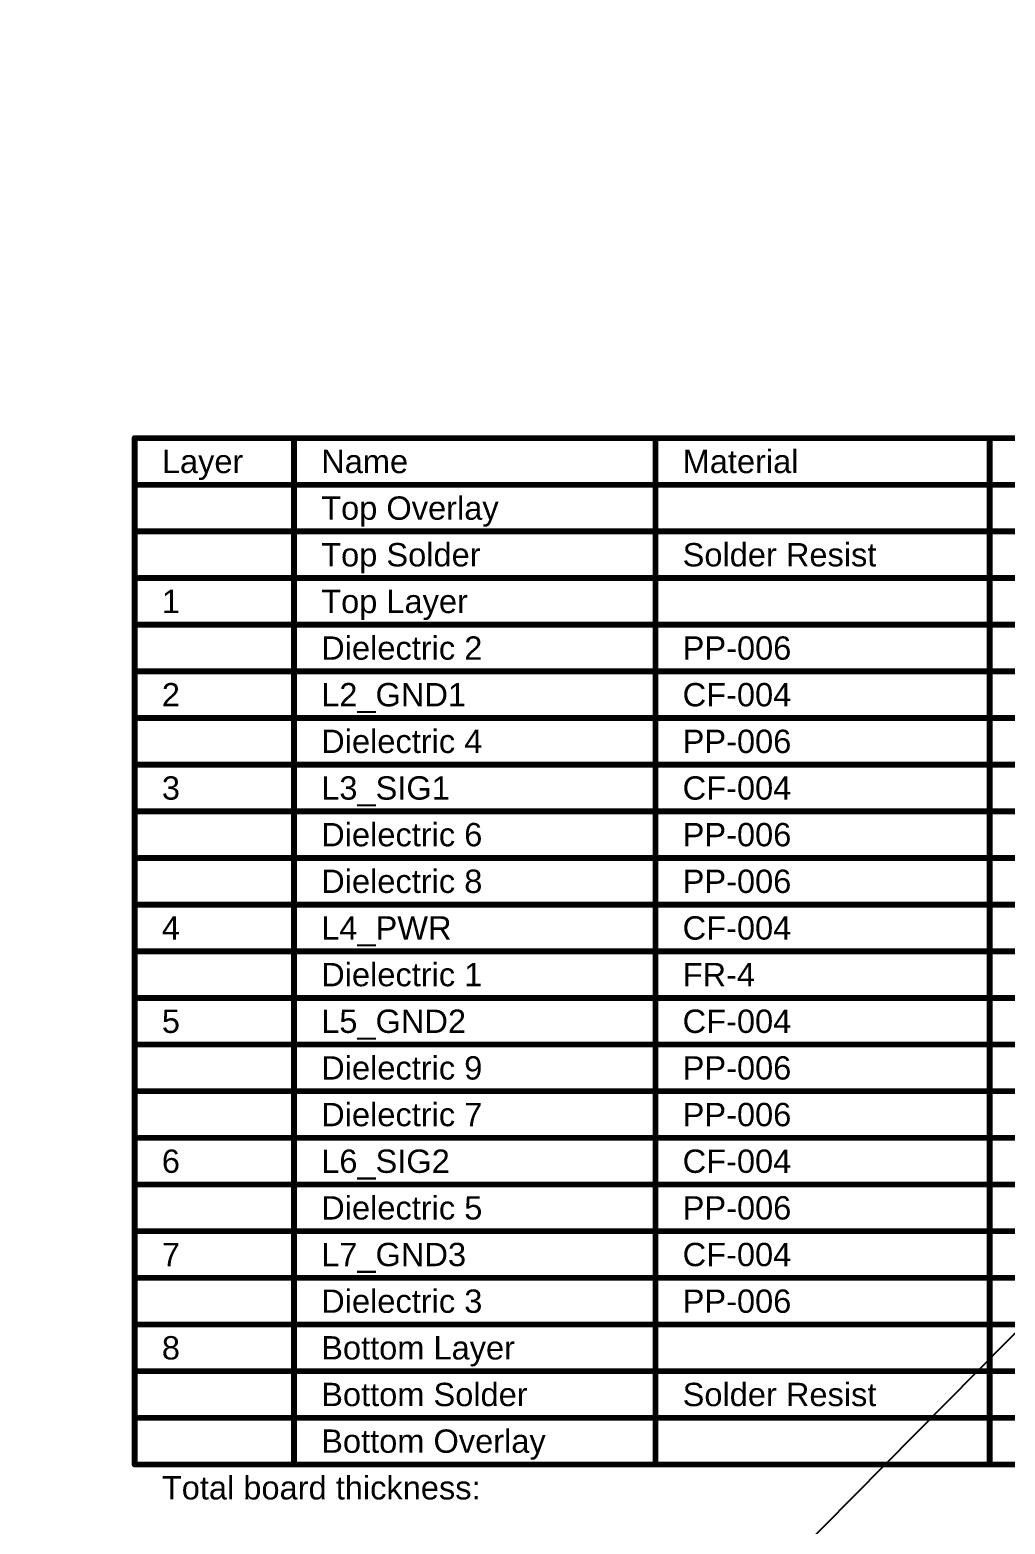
# Model space of a CAD drawing. Header units: inches. Extents: x 0 to 208, y 0 to 213.
# Drawn here: x 0.251 to 2.76, y 5.637 to 9.48 of the extents above; entities that cross this region are included whole.
import ezdxf

# ---------------------------------------------------------------- set-up
doc = ezdxf.new("R2010")
doc.units = ezdxf.units.IN
doc.header["$MEASUREMENT"] = 0
doc.layers.add('Bottom Solder', color=6, linetype='Continuous')
doc.layers.add('Dimensions', color=6, linetype='Continuous')
doc.styles.add('Arial', font='', dxfattribs={"height": 0.2})
doc.styles.get('Arial').set_extended_font_data('Arial')

# ---------------------------------------------------------------- blocks, each defined once
blk = doc.blocks.new('P____PAK_SO_8_B_114')
at = {"layer": 'Bottom Solder'}
blk.add_line((-0.0166, 0.0862), (-209.7035, 207.3644), dxfattribs=at)

msp = doc.modelspace()

# ---------------------------------------------------------------- linework, layer by layer
at = {"layer": 'Dimensions'}
for points in [[(0.5206, 8.43, 0.015, 0.015, 0), (5.0594, 8.43, 0.015, 0.015, 0)], [(0.5206, 5.79, 0.015, 0.015, 0), (0.5206, 8.43, 0.015, 0.015, 0)], [(0.9305, 5.79, 0.015, 0.015, 0), (0.9305, 8.43, 0.015, 0.015, 0)], [(1.8602, 5.79, 0.015, 0.015, 0), (1.8602, 8.43, 0.015, 0.015, 0)], [(2.72, 5.79, 0.015, 0.015, 0), (2.72, 8.43, 0.015, 0.015, 0)], [(0.5206, 8.31, 0.015, 0.015, 0), (5.0594, 8.31, 0.015, 0.015, 0)], [(0.5206, 8.19, 0.015, 0.015, 0), (0.9305, 8.19, 0.015, 0.015, 0)], [(0.9305, 8.19, 0.015, 0.015, 0), (1.8602, 8.19, 0.015, 0.015, 0)], [(1.8602, 8.19, 0.015, 0.015, 0), (2.72, 8.19, 0.015, 0.015, 0)], [(2.72, 8.19, 0.015, 0.015, 0), (3.3698, 8.19, 0.015, 0.015, 0)], [(0.5206, 8.07, 0.015, 0.015, 0), (0.9305, 8.07, 0.015, 0.015, 0)], [(0.9305, 8.07, 0.015, 0.015, 0), (1.8602, 8.07, 0.015, 0.015, 0)], [(1.8602, 8.07, 0.015, 0.015, 0), (2.72, 8.07, 0.015, 0.015, 0)], [(2.72, 8.07, 0.015, 0.015, 0), (3.3698, 8.07, 0.015, 0.015, 0)], [(0.5206, 7.95, 0.015, 0.015, 0), (0.9305, 7.95, 0.015, 0.015, 0)], [(0.9305, 7.95, 0.015, 0.015, 0), (1.8602, 7.95, 0.015, 0.015, 0)], [(1.8602, 7.95, 0.015, 0.015, 0), (2.72, 7.95, 0.015, 0.015, 0)], [(2.72, 7.95, 0.015, 0.015, 0), (3.3698, 7.95, 0.015, 0.015, 0)], [(0.5206, 7.83, 0.015, 0.015, 0), (0.9305, 7.83, 0.015, 0.015, 0)], [(0.9305, 7.83, 0.015, 0.015, 0), (1.8602, 7.83, 0.015, 0.015, 0)], [(1.8602, 7.83, 0.015, 0.015, 0), (2.72, 7.83, 0.015, 0.015, 0)], [(2.72, 7.83, 0.015, 0.015, 0), (3.3698, 7.83, 0.015, 0.015, 0)], [(0.5206, 7.71, 0.015, 0.015, 0), (0.9305, 7.71, 0.015, 0.015, 0)], [(0.9305, 7.71, 0.015, 0.015, 0), (1.8602, 7.71, 0.015, 0.015, 0)], [(1.8602, 7.71, 0.015, 0.015, 0), (2.72, 7.71, 0.015, 0.015, 0)], [(2.72, 7.71, 0.015, 0.015, 0), (3.3698, 7.71, 0.015, 0.015, 0)], [(0.5206, 7.59, 0.015, 0.015, 0), (0.9305, 7.59, 0.015, 0.015, 0)], [(0.9305, 7.59, 0.015, 0.015, 0), (1.8602, 7.59, 0.015, 0.015, 0)], [(1.8602, 7.59, 0.015, 0.015, 0), (2.72, 7.59, 0.015, 0.015, 0)], [(2.72, 7.59, 0.015, 0.015, 0), (3.3698, 7.59, 0.015, 0.015, 0)], [(0.5206, 7.47, 0.015, 0.015, 0), (0.9305, 7.47, 0.015, 0.015, 0)], [(0.9305, 7.47, 0.015, 0.015, 0), (1.8602, 7.47, 0.015, 0.015, 0)], [(1.8602, 7.47, 0.015, 0.015, 0), (2.72, 7.47, 0.015, 0.015, 0)], [(2.72, 7.47, 0.015, 0.015, 0), (3.3698, 7.47, 0.015, 0.015, 0)], [(0.5206, 7.35, 0.015, 0.015, 0), (0.9305, 7.35, 0.015, 0.015, 0)], [(0.9305, 7.35, 0.015, 0.015, 0), (1.8602, 7.35, 0.015, 0.015, 0)], [(1.8602, 7.35, 0.015, 0.015, 0), (2.72, 7.35, 0.015, 0.015, 0)], [(2.72, 7.35, 0.015, 0.015, 0), (3.3698, 7.35, 0.015, 0.015, 0)], [(0.5206, 7.23, 0.015, 0.015, 0), (0.9305, 7.23, 0.015, 0.015, 0)], [(0.9305, 7.23, 0.015, 0.015, 0), (1.8602, 7.23, 0.015, 0.015, 0)], [(1.8602, 7.23, 0.015, 0.015, 0), (2.72, 7.23, 0.015, 0.015, 0)], [(2.72, 7.23, 0.015, 0.015, 0), (3.3698, 7.23, 0.015, 0.015, 0)], [(0.5206, 7.11, 0.015, 0.015, 0), (0.9305, 7.11, 0.015, 0.015, 0)], [(0.9305, 7.11, 0.015, 0.015, 0), (1.8602, 7.11, 0.015, 0.015, 0)], [(1.8602, 7.11, 0.015, 0.015, 0), (2.72, 7.11, 0.015, 0.015, 0)], [(2.72, 7.11, 0.015, 0.015, 0), (3.3698, 7.11, 0.015, 0.015, 0)], [(0.5206, 6.99, 0.015, 0.015, 0), (0.9305, 6.99, 0.015, 0.015, 0)], [(0.9305, 6.99, 0.015, 0.015, 0), (1.8602, 6.99, 0.015, 0.015, 0)], [(1.8602, 6.99, 0.015, 0.015, 0), (2.72, 6.99, 0.015, 0.015, 0)], [(2.72, 6.99, 0.015, 0.015, 0), (3.3698, 6.99, 0.015, 0.015, 0)], [(0.5206, 6.87, 0.015, 0.015, 0), (0.9305, 6.87, 0.015, 0.015, 0)], [(0.9305, 6.87, 0.015, 0.015, 0), (1.8602, 6.87, 0.015, 0.015, 0)], [(1.8602, 6.87, 0.015, 0.015, 0), (2.72, 6.87, 0.015, 0.015, 0)], [(2.72, 6.87, 0.015, 0.015, 0), (3.3698, 6.87, 0.015, 0.015, 0)], [(0.5206, 6.75, 0.015, 0.015, 0), (0.9305, 6.75, 0.015, 0.015, 0)], [(0.9305, 6.75, 0.015, 0.015, 0), (1.8602, 6.75, 0.015, 0.015, 0)], [(1.8602, 6.75, 0.015, 0.015, 0), (2.72, 6.75, 0.015, 0.015, 0)], [(2.72, 6.75, 0.015, 0.015, 0), (3.3698, 6.75, 0.015, 0.015, 0)], [(0.5206, 6.63, 0.015, 0.015, 0), (0.9305, 6.63, 0.015, 0.015, 0)], [(0.9305, 6.63, 0.015, 0.015, 0), (1.8602, 6.63, 0.015, 0.015, 0)], [(1.8602, 6.63, 0.015, 0.015, 0), (2.72, 6.63, 0.015, 0.015, 0)], [(2.72, 6.63, 0.015, 0.015, 0), (3.3698, 6.63, 0.015, 0.015, 0)], [(0.5206, 6.51, 0.015, 0.015, 0), (0.9305, 6.51, 0.015, 0.015, 0)], [(0.9305, 6.51, 0.015, 0.015, 0), (1.8602, 6.51, 0.015, 0.015, 0)], [(1.8602, 6.51, 0.015, 0.015, 0), (2.72, 6.51, 0.015, 0.015, 0)], [(2.72, 6.51, 0.015, 0.015, 0), (3.3698, 6.51, 0.015, 0.015, 0)], [(0.5206, 6.39, 0.015, 0.015, 0), (0.9305, 6.39, 0.015, 0.015, 0)], [(0.9305, 6.39, 0.015, 0.015, 0), (1.8602, 6.39, 0.015, 0.015, 0)], [(1.8602, 6.39, 0.015, 0.015, 0), (2.72, 6.39, 0.015, 0.015, 0)], [(2.72, 6.39, 0.015, 0.015, 0), (3.3698, 6.39, 0.015, 0.015, 0)], [(0.5206, 6.27, 0.015, 0.015, 0), (0.9305, 6.27, 0.015, 0.015, 0)], [(0.9305, 6.27, 0.015, 0.015, 0), (1.8602, 6.27, 0.015, 0.015, 0)], [(1.8602, 6.27, 0.015, 0.015, 0), (2.72, 6.27, 0.015, 0.015, 0)], [(2.72, 6.27, 0.015, 0.015, 0), (3.3698, 6.27, 0.015, 0.015, 0)], [(0.5206, 6.15, 0.015, 0.015, 0), (0.9305, 6.15, 0.015, 0.015, 0)], [(0.9305, 6.15, 0.015, 0.015, 0), (1.8602, 6.15, 0.015, 0.015, 0)], [(1.8602, 6.15, 0.015, 0.015, 0), (2.72, 6.15, 0.015, 0.015, 0)], [(2.72, 6.15, 0.015, 0.015, 0), (3.3698, 6.15, 0.015, 0.015, 0)], [(0.5206, 6.03, 0.015, 0.015, 0), (0.9305, 6.03, 0.015, 0.015, 0)], [(0.9305, 6.03, 0.015, 0.015, 0), (1.8602, 6.03, 0.015, 0.015, 0)], [(1.8602, 6.03, 0.015, 0.015, 0), (2.72, 6.03, 0.015, 0.015, 0)], [(2.72, 6.03, 0.015, 0.015, 0), (3.3698, 6.03, 0.015, 0.015, 0)], [(0.5206, 5.91, 0.015, 0.015, 0), (0.9305, 5.91, 0.015, 0.015, 0)], [(0.9305, 5.91, 0.015, 0.015, 0), (1.8602, 5.91, 0.015, 0.015, 0)], [(1.8602, 5.91, 0.015, 0.015, 0), (2.72, 5.91, 0.015, 0.015, 0)], [(2.72, 5.91, 0.015, 0.015, 0), (3.3698, 5.91, 0.015, 0.015, 0)], [(0.5206, 5.79, 0.015, 0.015, 0), (0.9305, 5.79, 0.015, 0.015, 0)], [(0.9305, 5.79, 0.015, 0.015, 0), (1.8602, 5.79, 0.015, 0.015, 0)], [(1.8602, 5.79, 0.015, 0.015, 0), (2.72, 5.79, 0.015, 0.015, 0)], [(2.72, 5.79, 0.015, 0.015, 0), (3.3698, 5.79, 0.015, 0.015, 0)]]:
    msp.add_lwpolyline(points, format="xyseb", dxfattribs=at)
for points in [[(0.5168, 8.43, 0.0075, 0.0075, 1), (0.5243, 8.43, 0.0075, 0.0075, 1)], [(0.5168, 8.43, 0.0075, 0.0075, 1), (0.5243, 8.43, 0.0075, 0.0075, 1)], [(0.9267, 8.43, 0.0075, 0.0075, 1), (0.9342, 8.43, 0.0075, 0.0075, 1)], [(1.8565, 8.43, 0.0075, 0.0075, 1), (1.864, 8.43, 0.0075, 0.0075, 1)], [(2.7163, 8.43, 0.0075, 0.0075, 1), (2.7237, 8.43, 0.0075, 0.0075, 1)], [(0.5168, 8.31, 0.0075, 0.0075, 1), (0.5243, 8.31, 0.0075, 0.0075, 1)], [(0.5168, 8.19, 0.0075, 0.0075, 1), (0.5243, 8.19, 0.0075, 0.0075, 1)], [(0.9267, 8.19, 0.0075, 0.0075, 1), (0.9342, 8.19, 0.0075, 0.0075, 1)], [(0.9267, 8.19, 0.0075, 0.0075, 1), (0.9342, 8.19, 0.0075, 0.0075, 1)], [(1.8565, 8.19, 0.0075, 0.0075, 1), (1.864, 8.19, 0.0075, 0.0075, 1)], [(1.8565, 8.19, 0.0075, 0.0075, 1), (1.864, 8.19, 0.0075, 0.0075, 1)], [(2.7163, 8.19, 0.0075, 0.0075, 1), (2.7237, 8.19, 0.0075, 0.0075, 1)], [(2.7163, 8.19, 0.0075, 0.0075, 1), (2.7237, 8.19, 0.0075, 0.0075, 1)], [(0.5168, 8.07, 0.0075, 0.0075, 1), (0.5243, 8.07, 0.0075, 0.0075, 1)], [(0.9267, 8.07, 0.0075, 0.0075, 1), (0.9342, 8.07, 0.0075, 0.0075, 1)], [(0.9267, 8.07, 0.0075, 0.0075, 1), (0.9342, 8.07, 0.0075, 0.0075, 1)], [(1.8565, 8.07, 0.0075, 0.0075, 1), (1.864, 8.07, 0.0075, 0.0075, 1)], [(1.8565, 8.07, 0.0075, 0.0075, 1), (1.864, 8.07, 0.0075, 0.0075, 1)], [(2.7163, 8.07, 0.0075, 0.0075, 1), (2.7237, 8.07, 0.0075, 0.0075, 1)], [(2.7163, 8.07, 0.0075, 0.0075, 1), (2.7237, 8.07, 0.0075, 0.0075, 1)], [(0.5168, 7.95, 0.0075, 0.0075, 1), (0.5243, 7.95, 0.0075, 0.0075, 1)], [(0.9267, 7.95, 0.0075, 0.0075, 1), (0.9342, 7.95, 0.0075, 0.0075, 1)], [(0.9267, 7.95, 0.0075, 0.0075, 1), (0.9342, 7.95, 0.0075, 0.0075, 1)], [(1.8565, 7.95, 0.0075, 0.0075, 1), (1.864, 7.95, 0.0075, 0.0075, 1)], [(1.8565, 7.95, 0.0075, 0.0075, 1), (1.864, 7.95, 0.0075, 0.0075, 1)], [(2.7163, 7.95, 0.0075, 0.0075, 1), (2.7237, 7.95, 0.0075, 0.0075, 1)], [(2.7163, 7.95, 0.0075, 0.0075, 1), (2.7237, 7.95, 0.0075, 0.0075, 1)], [(0.5168, 7.83, 0.0075, 0.0075, 1), (0.5243, 7.83, 0.0075, 0.0075, 1)], [(0.9267, 7.83, 0.0075, 0.0075, 1), (0.9342, 7.83, 0.0075, 0.0075, 1)], [(0.9267, 7.83, 0.0075, 0.0075, 1), (0.9342, 7.83, 0.0075, 0.0075, 1)], [(1.8565, 7.83, 0.0075, 0.0075, 1), (1.864, 7.83, 0.0075, 0.0075, 1)], [(1.8565, 7.83, 0.0075, 0.0075, 1), (1.864, 7.83, 0.0075, 0.0075, 1)], [(2.7163, 7.83, 0.0075, 0.0075, 1), (2.7237, 7.83, 0.0075, 0.0075, 1)], [(2.7163, 7.83, 0.0075, 0.0075, 1), (2.7237, 7.83, 0.0075, 0.0075, 1)], [(0.5168, 7.71, 0.0075, 0.0075, 1), (0.5243, 7.71, 0.0075, 0.0075, 1)], [(0.9267, 7.71, 0.0075, 0.0075, 1), (0.9342, 7.71, 0.0075, 0.0075, 1)], [(0.9267, 7.71, 0.0075, 0.0075, 1), (0.9342, 7.71, 0.0075, 0.0075, 1)], [(1.8565, 7.71, 0.0075, 0.0075, 1), (1.864, 7.71, 0.0075, 0.0075, 1)], [(1.8565, 7.71, 0.0075, 0.0075, 1), (1.864, 7.71, 0.0075, 0.0075, 1)], [(2.7163, 7.71, 0.0075, 0.0075, 1), (2.7237, 7.71, 0.0075, 0.0075, 1)], [(2.7163, 7.71, 0.0075, 0.0075, 1), (2.7237, 7.71, 0.0075, 0.0075, 1)], [(0.5168, 7.59, 0.0075, 0.0075, 1), (0.5243, 7.59, 0.0075, 0.0075, 1)], [(0.9267, 7.59, 0.0075, 0.0075, 1), (0.9342, 7.59, 0.0075, 0.0075, 1)], [(0.9267, 7.59, 0.0075, 0.0075, 1), (0.9342, 7.59, 0.0075, 0.0075, 1)], [(1.8565, 7.59, 0.0075, 0.0075, 1), (1.864, 7.59, 0.0075, 0.0075, 1)], [(1.8565, 7.59, 0.0075, 0.0075, 1), (1.864, 7.59, 0.0075, 0.0075, 1)], [(2.7163, 7.59, 0.0075, 0.0075, 1), (2.7237, 7.59, 0.0075, 0.0075, 1)], [(2.7163, 7.59, 0.0075, 0.0075, 1), (2.7237, 7.59, 0.0075, 0.0075, 1)], [(0.5168, 7.47, 0.0075, 0.0075, 1), (0.5243, 7.47, 0.0075, 0.0075, 1)], [(0.9267, 7.47, 0.0075, 0.0075, 1), (0.9342, 7.47, 0.0075, 0.0075, 1)], [(0.9267, 7.47, 0.0075, 0.0075, 1), (0.9342, 7.47, 0.0075, 0.0075, 1)], [(1.8565, 7.47, 0.0075, 0.0075, 1), (1.864, 7.47, 0.0075, 0.0075, 1)], [(1.8565, 7.47, 0.0075, 0.0075, 1), (1.864, 7.47, 0.0075, 0.0075, 1)], [(2.7163, 7.47, 0.0075, 0.0075, 1), (2.7237, 7.47, 0.0075, 0.0075, 1)], [(2.7163, 7.47, 0.0075, 0.0075, 1), (2.7237, 7.47, 0.0075, 0.0075, 1)], [(0.5168, 7.35, 0.0075, 0.0075, 1), (0.5243, 7.35, 0.0075, 0.0075, 1)], [(0.9267, 7.35, 0.0075, 0.0075, 1), (0.9342, 7.35, 0.0075, 0.0075, 1)], [(0.9267, 7.35, 0.0075, 0.0075, 1), (0.9342, 7.35, 0.0075, 0.0075, 1)], [(1.8565, 7.35, 0.0075, 0.0075, 1), (1.864, 7.35, 0.0075, 0.0075, 1)], [(1.8565, 7.35, 0.0075, 0.0075, 1), (1.864, 7.35, 0.0075, 0.0075, 1)], [(2.7163, 7.35, 0.0075, 0.0075, 1), (2.7237, 7.35, 0.0075, 0.0075, 1)], [(2.7163, 7.35, 0.0075, 0.0075, 1), (2.7237, 7.35, 0.0075, 0.0075, 1)], [(0.5168, 7.23, 0.0075, 0.0075, 1), (0.5243, 7.23, 0.0075, 0.0075, 1)], [(0.9267, 7.23, 0.0075, 0.0075, 1), (0.9342, 7.23, 0.0075, 0.0075, 1)], [(0.9267, 7.23, 0.0075, 0.0075, 1), (0.9342, 7.23, 0.0075, 0.0075, 1)], [(1.8565, 7.23, 0.0075, 0.0075, 1), (1.864, 7.23, 0.0075, 0.0075, 1)], [(1.8565, 7.23, 0.0075, 0.0075, 1), (1.864, 7.23, 0.0075, 0.0075, 1)], [(2.7163, 7.23, 0.0075, 0.0075, 1), (2.7237, 7.23, 0.0075, 0.0075, 1)], [(2.7163, 7.23, 0.0075, 0.0075, 1), (2.7237, 7.23, 0.0075, 0.0075, 1)], [(0.5168, 7.11, 0.0075, 0.0075, 1), (0.5243, 7.11, 0.0075, 0.0075, 1)], [(0.9267, 7.11, 0.0075, 0.0075, 1), (0.9342, 7.11, 0.0075, 0.0075, 1)], [(0.9267, 7.11, 0.0075, 0.0075, 1), (0.9342, 7.11, 0.0075, 0.0075, 1)], [(1.8565, 7.11, 0.0075, 0.0075, 1), (1.864, 7.11, 0.0075, 0.0075, 1)], [(1.8565, 7.11, 0.0075, 0.0075, 1), (1.864, 7.11, 0.0075, 0.0075, 1)], [(2.7163, 7.11, 0.0075, 0.0075, 1), (2.7237, 7.11, 0.0075, 0.0075, 1)], [(2.7163, 7.11, 0.0075, 0.0075, 1), (2.7237, 7.11, 0.0075, 0.0075, 1)], [(0.5168, 6.99, 0.0075, 0.0075, 1), (0.5243, 6.99, 0.0075, 0.0075, 1)], [(0.9267, 6.99, 0.0075, 0.0075, 1), (0.9342, 6.99, 0.0075, 0.0075, 1)], [(0.9267, 6.99, 0.0075, 0.0075, 1), (0.9342, 6.99, 0.0075, 0.0075, 1)], [(1.8565, 6.99, 0.0075, 0.0075, 1), (1.864, 6.99, 0.0075, 0.0075, 1)], [(1.8565, 6.99, 0.0075, 0.0075, 1), (1.864, 6.99, 0.0075, 0.0075, 1)], [(2.7163, 6.99, 0.0075, 0.0075, 1), (2.7237, 6.99, 0.0075, 0.0075, 1)], [(2.7163, 6.99, 0.0075, 0.0075, 1), (2.7237, 6.99, 0.0075, 0.0075, 1)], [(0.5168, 6.87, 0.0075, 0.0075, 1), (0.5243, 6.87, 0.0075, 0.0075, 1)], [(0.9267, 6.87, 0.0075, 0.0075, 1), (0.9342, 6.87, 0.0075, 0.0075, 1)], [(0.9267, 6.87, 0.0075, 0.0075, 1), (0.9342, 6.87, 0.0075, 0.0075, 1)], [(1.8565, 6.87, 0.0075, 0.0075, 1), (1.864, 6.87, 0.0075, 0.0075, 1)], [(1.8565, 6.87, 0.0075, 0.0075, 1), (1.864, 6.87, 0.0075, 0.0075, 1)], [(2.7163, 6.87, 0.0075, 0.0075, 1), (2.7237, 6.87, 0.0075, 0.0075, 1)], [(2.7163, 6.87, 0.0075, 0.0075, 1), (2.7237, 6.87, 0.0075, 0.0075, 1)], [(0.5168, 6.75, 0.0075, 0.0075, 1), (0.5243, 6.75, 0.0075, 0.0075, 1)], [(0.9267, 6.75, 0.0075, 0.0075, 1), (0.9342, 6.75, 0.0075, 0.0075, 1)], [(0.9267, 6.75, 0.0075, 0.0075, 1), (0.9342, 6.75, 0.0075, 0.0075, 1)], [(1.8565, 6.75, 0.0075, 0.0075, 1), (1.864, 6.75, 0.0075, 0.0075, 1)], [(1.8565, 6.75, 0.0075, 0.0075, 1), (1.864, 6.75, 0.0075, 0.0075, 1)], [(2.7163, 6.75, 0.0075, 0.0075, 1), (2.7237, 6.75, 0.0075, 0.0075, 1)], [(2.7163, 6.75, 0.0075, 0.0075, 1), (2.7237, 6.75, 0.0075, 0.0075, 1)], [(0.5168, 6.63, 0.0075, 0.0075, 1), (0.5243, 6.63, 0.0075, 0.0075, 1)], [(0.9267, 6.63, 0.0075, 0.0075, 1), (0.9342, 6.63, 0.0075, 0.0075, 1)], [(0.9267, 6.63, 0.0075, 0.0075, 1), (0.9342, 6.63, 0.0075, 0.0075, 1)], [(1.8565, 6.63, 0.0075, 0.0075, 1), (1.864, 6.63, 0.0075, 0.0075, 1)], [(1.8565, 6.63, 0.0075, 0.0075, 1), (1.864, 6.63, 0.0075, 0.0075, 1)], [(2.7163, 6.63, 0.0075, 0.0075, 1), (2.7237, 6.63, 0.0075, 0.0075, 1)], [(2.7163, 6.63, 0.0075, 0.0075, 1), (2.7237, 6.63, 0.0075, 0.0075, 1)], [(0.5168, 6.51, 0.0075, 0.0075, 1), (0.5243, 6.51, 0.0075, 0.0075, 1)], [(0.9267, 6.51, 0.0075, 0.0075, 1), (0.9342, 6.51, 0.0075, 0.0075, 1)], [(0.9267, 6.51, 0.0075, 0.0075, 1), (0.9342, 6.51, 0.0075, 0.0075, 1)], [(1.8565, 6.51, 0.0075, 0.0075, 1), (1.864, 6.51, 0.0075, 0.0075, 1)], [(1.8565, 6.51, 0.0075, 0.0075, 1), (1.864, 6.51, 0.0075, 0.0075, 1)], [(2.7163, 6.51, 0.0075, 0.0075, 1), (2.7237, 6.51, 0.0075, 0.0075, 1)], [(2.7163, 6.51, 0.0075, 0.0075, 1), (2.7237, 6.51, 0.0075, 0.0075, 1)], [(0.5168, 6.39, 0.0075, 0.0075, 1), (0.5243, 6.39, 0.0075, 0.0075, 1)], [(0.9267, 6.39, 0.0075, 0.0075, 1), (0.9342, 6.39, 0.0075, 0.0075, 1)], [(0.9267, 6.39, 0.0075, 0.0075, 1), (0.9342, 6.39, 0.0075, 0.0075, 1)], [(1.8565, 6.39, 0.0075, 0.0075, 1), (1.864, 6.39, 0.0075, 0.0075, 1)], [(1.8565, 6.39, 0.0075, 0.0075, 1), (1.864, 6.39, 0.0075, 0.0075, 1)], [(2.7163, 6.39, 0.0075, 0.0075, 1), (2.7237, 6.39, 0.0075, 0.0075, 1)], [(2.7163, 6.39, 0.0075, 0.0075, 1), (2.7237, 6.39, 0.0075, 0.0075, 1)], [(0.5168, 6.27, 0.0075, 0.0075, 1), (0.5243, 6.27, 0.0075, 0.0075, 1)], [(0.9267, 6.27, 0.0075, 0.0075, 1), (0.9342, 6.27, 0.0075, 0.0075, 1)], [(0.9267, 6.27, 0.0075, 0.0075, 1), (0.9342, 6.27, 0.0075, 0.0075, 1)], [(1.8565, 6.27, 0.0075, 0.0075, 1), (1.864, 6.27, 0.0075, 0.0075, 1)], [(1.8565, 6.27, 0.0075, 0.0075, 1), (1.864, 6.27, 0.0075, 0.0075, 1)], [(2.7163, 6.27, 0.0075, 0.0075, 1), (2.7237, 6.27, 0.0075, 0.0075, 1)], [(2.7163, 6.27, 0.0075, 0.0075, 1), (2.7237, 6.27, 0.0075, 0.0075, 1)], [(0.5168, 6.15, 0.0075, 0.0075, 1), (0.5243, 6.15, 0.0075, 0.0075, 1)], [(0.9267, 6.15, 0.0075, 0.0075, 1), (0.9342, 6.15, 0.0075, 0.0075, 1)], [(0.9267, 6.15, 0.0075, 0.0075, 1), (0.9342, 6.15, 0.0075, 0.0075, 1)], [(1.8565, 6.15, 0.0075, 0.0075, 1), (1.864, 6.15, 0.0075, 0.0075, 1)], [(1.8565, 6.15, 0.0075, 0.0075, 1), (1.864, 6.15, 0.0075, 0.0075, 1)], [(2.7163, 6.15, 0.0075, 0.0075, 1), (2.7237, 6.15, 0.0075, 0.0075, 1)], [(2.7163, 6.15, 0.0075, 0.0075, 1), (2.7237, 6.15, 0.0075, 0.0075, 1)], [(0.5168, 6.03, 0.0075, 0.0075, 1), (0.5243, 6.03, 0.0075, 0.0075, 1)], [(0.9267, 6.03, 0.0075, 0.0075, 1), (0.9342, 6.03, 0.0075, 0.0075, 1)], [(0.9267, 6.03, 0.0075, 0.0075, 1), (0.9342, 6.03, 0.0075, 0.0075, 1)], [(1.8565, 6.03, 0.0075, 0.0075, 1), (1.864, 6.03, 0.0075, 0.0075, 1)], [(1.8565, 6.03, 0.0075, 0.0075, 1), (1.864, 6.03, 0.0075, 0.0075, 1)], [(2.7163, 6.03, 0.0075, 0.0075, 1), (2.7237, 6.03, 0.0075, 0.0075, 1)], [(2.7163, 6.03, 0.0075, 0.0075, 1), (2.7237, 6.03, 0.0075, 0.0075, 1)], [(0.5168, 5.91, 0.0075, 0.0075, 1), (0.5243, 5.91, 0.0075, 0.0075, 1)], [(0.9267, 5.91, 0.0075, 0.0075, 1), (0.9342, 5.91, 0.0075, 0.0075, 1)], [(0.9267, 5.91, 0.0075, 0.0075, 1), (0.9342, 5.91, 0.0075, 0.0075, 1)], [(1.8565, 5.91, 0.0075, 0.0075, 1), (1.864, 5.91, 0.0075, 0.0075, 1)], [(1.8565, 5.91, 0.0075, 0.0075, 1), (1.864, 5.91, 0.0075, 0.0075, 1)], [(2.7163, 5.91, 0.0075, 0.0075, 1), (2.7237, 5.91, 0.0075, 0.0075, 1)], [(2.7163, 5.91, 0.0075, 0.0075, 1), (2.7237, 5.91, 0.0075, 0.0075, 1)], [(0.5168, 5.79, 0.0075, 0.0075, 1), (0.5243, 5.79, 0.0075, 0.0075, 1)], [(0.5168, 5.79, 0.0075, 0.0075, 1), (0.5243, 5.79, 0.0075, 0.0075, 1)], [(0.9267, 5.79, 0.0075, 0.0075, 1), (0.9342, 5.79, 0.0075, 0.0075, 1)], [(0.9267, 5.79, 0.0075, 0.0075, 1), (0.9342, 5.79, 0.0075, 0.0075, 1)], [(0.9267, 5.79, 0.0075, 0.0075, 1), (0.9342, 5.79, 0.0075, 0.0075, 1)], [(1.8565, 5.79, 0.0075, 0.0075, 1), (1.864, 5.79, 0.0075, 0.0075, 1)], [(1.8565, 5.79, 0.0075, 0.0075, 1), (1.864, 5.79, 0.0075, 0.0075, 1)], [(1.8565, 5.79, 0.0075, 0.0075, 1), (1.864, 5.79, 0.0075, 0.0075, 1)], [(2.7163, 5.79, 0.0075, 0.0075, 1), (2.7237, 5.79, 0.0075, 0.0075, 1)], [(2.7163, 5.79, 0.0075, 0.0075, 1), (2.7237, 5.79, 0.0075, 0.0075, 1)], [(2.7163, 5.79, 0.0075, 0.0075, 1), (2.7237, 5.79, 0.0075, 0.0075, 1)]]:
    msp.add_lwpolyline(points, format="xyseb", close=True, dxfattribs=at)

# ---------------------------------------------------------------- block references
at = {"rotation": 270}
msp.add_blockref('P____PAK_SO_8_B_114', (0.165, 3.548), dxfattribs=at)

# ---------------------------------------------------------------- texts
at = {"layer": 'Dimensions', "style": 'Arial'}
for s, p in [('Layer', (0.5906, 8.34)), ('Name', (1.0005, 8.34)), ('Material', (1.9302, 8.34)), ('Top Overlay', (1.0005, 8.22)), ('Top Solder', (1.0005, 8.1)), ('Solder Resist', (1.9302, 8.1)), ('1', (0.5906, 7.98)), ('Top Layer', (1.0005, 7.98)), ('Dielectric 2', (1.0005, 7.86)), ('PP-006', (1.9302, 7.86)), ('2', (0.5906, 7.74)), ('L2_GND1', (1.0005, 7.74)), ('CF-004', (1.9302, 7.74)), ('Dielectric 4', (1.0005, 7.62)), ('PP-006', (1.9302, 7.62)), ('3', (0.5906, 7.5)), ('L3_SIG1', (1.0005, 7.5)), ('CF-004', (1.9302, 7.5)), ('Dielectric 6', (1.0005, 7.38)), ('PP-006', (1.9302, 7.38)), ('Dielectric 8', (1.0005, 7.26)), ('PP-006', (1.9302, 7.26)), ('4', (0.5906, 7.14)), ('L4_PWR', (1.0005, 7.14)), ('CF-004', (1.9302, 7.14)), ('Dielectric 1', (1.0005, 7.02)), ('FR-4', (1.9302, 7.02)), ('5', (0.5906, 6.9)), ('L5_GND2', (1.0005, 6.9)), ('CF-004', (1.9302, 6.9)), ('Dielectric 9', (1.0005, 6.78)), ('PP-006', (1.9302, 6.78)), ('Dielectric 7', (1.0005, 6.66)), ('PP-006', (1.9302, 6.66)), ('6', (0.5906, 6.54)), ('L6_SIG2', (1.0005, 6.54)), ('CF-004', (1.9302, 6.54)), ('Dielectric 5', (1.0005, 6.42)), ('PP-006', (1.9302, 6.42)), ('7', (0.5906, 6.3)), ('L7_GND3', (1.0005, 6.3)), ('CF-004', (1.9302, 6.3)), ('Dielectric 3', (1.0005, 6.18)), ('PP-006', (1.9302, 6.18)), ('8', (0.5906, 6.06)), ('Bottom Layer', (1.0005, 6.06)), ('Bottom Solder', (1.0005, 5.94)), ('Solder Resist', (1.9302, 5.94)), ('Bottom Overlay', (1.0005, 5.82)), ('Total board thickness:', (0.5906, 5.7))]:
    msp.add_text(s, height=0.06, dxfattribs=at).set_placement(p)

doc.saveas('drawing.dxf')
